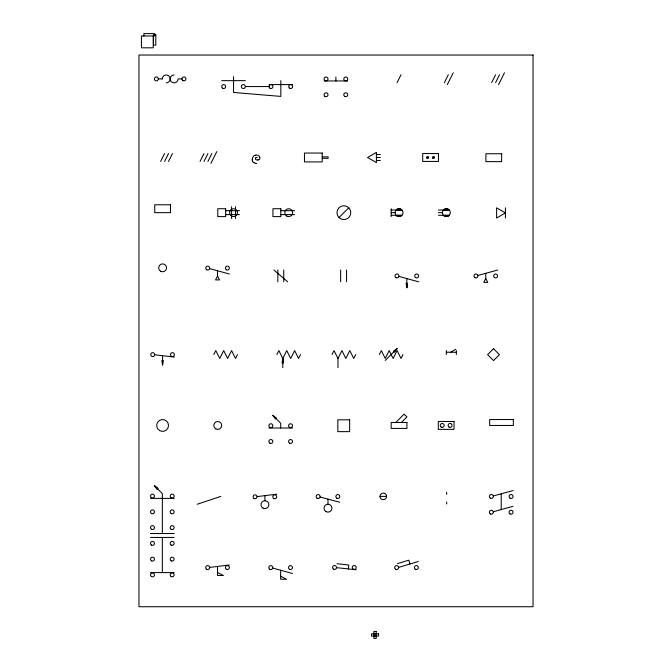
<?xml version="1.0" encoding="UTF-8"?>
<svg xmlns="http://www.w3.org/2000/svg" width="672" height="672" viewBox="0 0 672 672"><rect width="100%" height="100%" fill="white"/><g stroke="black" fill="none" stroke-linecap="round" stroke-linejoin="round"><path stroke-width="1.01" d="M252.277 159.331L252.26 159.533A9.694 9.694 0 0 0 252.252 159.961A1.462 1.462 0 0 0 252.286 160.28M348.34 568.966L348.827 565.026L337.008 563.716M162.574 364.98L163.313 360.545L161.834 360.545L162.574 364.98L162.574 355.782M300.535 354.53L298.561 358.47L294.622 350.591L290.682 358.47L286.742 350.591L282.803 358.47L282.064 362.905L283.542 362.905L282.803 358.47L278.863 350.591L276.889 354.53M406.812 287.734L407.551 283.307L406.073 283.307L406.812 287.734L406.812 278.544M160.642 161.431L164.581 153.552M164.581 161.431L168.521 153.552M168.521 161.431L172.46 153.552M200.046 161.431L203.986 153.552M203.986 161.431L207.925 153.552M207.925 161.431L211.865 153.552M210.882 163.405L216.796 151.578M217.535 275.974L215.569 279.913L219.509 279.913L217.535 275.974L217.535 270.724M213.839 354.53L215.804 350.591L219.752 358.47L223.692 350.591L227.632 358.47L231.571 350.591L235.511 358.47L237.485 354.53M397.085 82.622L401.024 74.735M444.368 82.622L448.308 74.735M447.325 84.588L453.239 72.769M332.06 354.53L334.026 350.591L337.974 358.47L337.974 367.668M337.974 358.47L341.914 350.591L345.853 358.47L349.793 350.591L353.732 358.47L355.706 354.53M491.66 82.622L495.6 74.735M495.6 82.622L499.54 74.735M498.557 84.588L504.462 72.769M379.344 354.53L381.318 350.591L385.258 358.47L389.197 350.591L393.137 358.47L397.085 350.591L401.024 358.47L402.99 354.53M485.764 278.435L483.798 282.374L487.738 282.374L485.764 278.435L485.764 273.311M397.085 348.617L394.472 352.271L393.422 351.229L397.085 348.617L385.258 360.436M396.732 210.034L397.664 208.975M397.362 210.034L398.479 208.765M397.992 210.034L399.143 208.723M398.622 210.034L399.722 208.782M399.252 210.034L400.243 208.908M399.89 210.034L400.714 209.093M400.52 210.034L401.142 209.32M401.15 210.034L401.528 209.597M396.707 215.83L397.177 215.292M397.085 216.073A3.94 3.94 0 0 0 402.99 212.663A3.94 3.94 0 0 0 397.085 209.252A3.94 3.94 0 0 0 397.085 216.073L397.807 215.292M397.555 216.308L398.446 215.292M398.042 216.468L399.076 215.292M398.58 216.577L399.706 215.292M399.185 216.602L400.336 215.292M399.89 216.51L400.966 215.292M400.806 216.191L401.596 215.292M444.024 210.034L444.948 208.975M444.654 210.034L445.763 208.765M445.284 210.034L446.435 208.723M445.914 210.034L447.014 208.782M446.544 210.034L447.535 208.908M447.174 210.034L448.006 209.093M447.804 210.034L448.434 209.32M448.434 210.034L448.82 209.597M443.999 215.83L444.469 215.292M444.368 216.073A3.94 3.94 0 0 0 450.282 212.663A3.94 3.94 0 0 0 444.368 209.252A3.94 3.94 0 0 0 444.368 216.073L445.099 215.292M444.839 216.308L445.729 215.292M445.326 216.468L446.359 215.292M445.864 216.577L446.989 215.292M446.477 216.602L447.619 215.292M447.182 216.51L448.249 215.292M448.09 216.191L448.879 215.292M339.007 217.535L348.76 207.782M395.766 422.503L404.141 414.128L406.93 416.926L401.352 422.503M256.04 157.66L255.864 157.794A1.193 1.193 0 0 0 255.704 158.021A1.478 1.478 0 0 0 255.528 158.626A2.327 2.327 0 0 0 255.528 158.953L255.562 159.138A1.268 1.268 0 0 0 255.78 159.55L255.965 159.684A4.763 4.763 0 0 0 256.595 159.936L257.678 159.953M450.61 352.229L455.7 349.272M197.207 504.26L220.853 496.373M397.463 563.623L408.794 560.179L409.945 563.951M398.614 567.403L418.32 561.49M256.318 157.525L257.149 157.525M477.884 275.478L497.591 270.06M493.324 495.97L513.03 490.552M493.324 511.736L513.03 506.318M257.04 496.616L276.746 494.155M209.639 567.42L229.345 564.959M158.34 78.918A1.974 1.974 0 0 0 155.383 77.213A1.974 1.974 0 0 0 155.383 80.623A1.974 1.974 0 0 0 158.34 78.918L162.28 78.918M181.986 78.918L178.046 78.918A3.94 3.94 0 0 1 174.098 82.858A3.94 3.94 0 0 1 170.159 78.918A3.94 3.94 0 0 0 166.219 74.978A3.94 3.94 0 0 0 162.28 78.918M221.718 80.648L245.364 80.648M324.08 80.951L347.718 80.951M269.01 84.588L292.656 84.588M245.364 86.562A1.974 1.974 0 0 0 242.407 84.848A1.974 1.974 0 0 0 242.407 88.267A1.974 1.974 0 0 0 245.364 86.562L269.01 86.562M376.396 154.535L380.335 154.535M322.207 156.836L328.121 156.836L328.121 158.315L322.207 158.315M376.396 157.492L380.335 157.492M426.636 157.492L428.61 157.492M432.55 157.492L434.515 157.492M376.396 160.448L380.335 160.448M391.171 210.034L401.99 210.034M438.455 210.034L449.274 210.034M225.658 210.689L239.45 210.689M280.829 210.689L294.622 210.689M391.171 212.663L395.111 212.663M438.455 212.663L442.403 212.663M225.658 214.628L239.45 214.628M280.829 214.628L294.622 214.628M391.171 215.292L401.99 215.292M438.455 215.292L449.274 215.292M446.342 352.229L456.355 352.229M268.884 428.022L292.522 428.022M379.991 496.398L386.585 496.398A3.301 3.301 0 0 1 381.637 499.254A3.301 3.301 0 0 1 381.637 493.534A3.301 3.301 0 0 1 386.585 496.398M150.511 498.38L174.157 498.38M150.511 533.518L174.157 533.518M150.511 537.457L174.157 537.457M150.511 572.594L174.157 572.594M373.892 633.671L376.211 633.671M373.892 636.182L376.211 636.182M336.512 567.655L356.219 569.789M154.686 354.774A1.974 1.974 0 0 1 151.62 356.269A1.974 1.974 0 0 1 151.864 352.859A1.974 1.974 0 0 1 154.686 354.774L174.401 357.101M320.099 497.02L339.797 502.278M398.933 276.41L418.631 281.828M209.656 268.59L229.362 274.008M272.765 568.075L292.463 573.493M255.982 163.439L255.192 163.178A1.109 1.109 0 0 1 254.89 163.078L253.898 162.582M280.644 576.282L286.558 579.239L280.644 579.239L280.644 570.209M217.518 572.51L223.432 575.467L217.518 575.467L217.518 566.437M272.824 415.38L276.478 417.992L275.436 419.034L272.824 415.38L280.703 423.259L280.703 428.022M154.451 485.73L158.113 488.342L157.063 489.392L154.451 485.73L162.338 493.618L162.338 533.518M273.89 269.968L287.683 281.795M505.428 207.824L505.428 218.005M501.203 493.836L501.203 509.603M456.355 350.591L456.355 354.53M446.67 492.29L446.67 494.256M446.678 502.009L446.678 503.983M446.342 350.591L446.342 354.53M391.171 208.723L391.171 216.602M373.85 633.814L373.85 636.04M346.55 269.984L346.55 281.812M340.637 269.984L340.637 281.812M335.899 77.011L335.899 80.951M327.978 499.153L327.978 504.244M283.744 269.968L283.744 281.795M282.803 358.47L282.803 367.668M280.829 80.648L280.829 96.407L233.545 92.467L233.545 76.709M277.83 269.968L277.83 281.795M264.919 495.634L264.919 500.724M235.511 206.749L235.511 218.576M231.571 206.749L231.571 218.576M162.338 537.457L162.338 572.594M153.258 35.994L153.258 47.813L141.431 47.813L141.431 35.994L154.627 35.96L154.627 33.6L143.909 33.6L143.909 35.96M256.108 157.668A1.268 1.268 0 0 1 256.368 157.542M258.317 159.894A18.354 18.354 0 0 1 257.821 159.944M258.527 159.86A4.393 4.393 0 0 0 258.812 159.793L259.022 159.692A2.293 2.293 0 0 0 259.342 159.424A1.495 1.495 0 0 0 259.594 159.096A2.167 2.167 0 0 0 259.778 158.642A2.948 2.948 0 0 0 259.888 158.054A1.327 1.327 0 0 0 259.854 157.651A5.788 5.788 0 0 0 259.762 157.307M259.694 157.13A5.536 5.536 0 0 0 259.274 156.307L259.073 156.114A20.227 20.227 0 0 0 257.872 155.375A4.091 4.091 0 0 0 257.51 155.19A1.94 1.94 0 0 0 256.855 155.03A3.326 3.326 0 0 0 256.368 155.03A5.41 5.41 0 0 0 255.973 155.072M255.746 155.123A4.595 4.595 0 0 0 255.494 155.198A15.389 15.389 0 0 0 254.587 155.543M254.234 155.711A8.761 8.761 0 0 0 253.915 155.921A4.494 4.494 0 0 0 253.596 156.164A1.764 1.764 0 0 0 253.252 156.542A3.091 3.091 0 0 0 253.084 156.836A11.651 11.651 0 0 0 252.857 157.298A6.829 6.829 0 0 0 252.697 157.66L252.605 157.903A5.695 5.695 0 0 0 252.294 158.861A4.721 4.721 0 0 0 252.277 159.214M252.605 161.314A8.778 8.778 0 0 1 252.294 160.28M252.756 161.599A1.445 1.445 0 0 0 252.974 161.885A3.62 3.62 0 0 0 253.411 162.254A11.432 11.432 0 0 0 253.781 162.515M256.528 163.565A8.022 8.022 0 0 1 256.166 163.489M174.098 74.978A3.94 3.94 0 0 0 170.159 78.918A3.94 3.94 0 0 1 166.219 82.858M493.525 348.751L487.612 354.665L493.525 360.578L499.439 354.665L493.525 348.751M376.396 152.401L367.576 157.492L376.396 162.582L376.396 152.401M505.428 212.915L496.616 218.005L496.616 207.824L505.428 212.915M155.803 34.784L153.443 34.784L153.443 45.133L155.803 45.133L155.803 34.784M533.039 55.037L138.961 55.037L138.961 606.732L533.039 606.732L533.039 55.037M322.207 153.056L304.475 153.056L304.475 161.927L322.207 161.927L322.207 153.056M438.455 153.552L422.696 153.552L422.696 161.431L438.455 161.431L438.455 153.552M501.64 153.737L485.881 153.737L485.881 161.624L501.64 161.624L501.64 153.737M170.486 204.784L154.728 204.784L154.728 212.663L170.486 212.663L170.486 204.784M225.658 208.723L217.778 208.723L217.778 216.602L225.658 216.602L225.658 208.723M280.829 208.723L272.95 208.723L272.95 216.602L280.829 216.602L280.829 208.723M513.332 419.546L489.686 419.546L489.686 425.46L513.332 425.46L513.332 419.546M349.65 419.815L337.831 419.815L337.831 431.634L349.65 431.634L349.65 419.815M454.037 421.47L438.278 421.47L438.278 429.358L454.037 429.358L454.037 421.47M406.93 422.503L391.171 422.503L391.171 428.417L406.93 428.417L406.93 422.503M376.211 631.453L373.892 631.453L373.892 638.4L376.211 638.4L376.211 631.453M378.58 633.814L371.524 633.814L371.524 636.04L378.58 636.04L378.58 633.814M286.742 216.073A3.94 3.94 0 0 0 292.656 212.663A3.94 3.94 0 0 0 286.742 209.252A3.94 3.94 0 0 0 286.742 216.073M510.073 513.937A1.974 1.974 0 0 0 513.03 512.224A1.974 1.974 0 0 0 510.073 510.518A1.974 1.974 0 0 0 510.073 513.937M490.367 513.937A1.974 1.974 0 0 0 493.324 512.224A1.974 1.974 0 0 0 490.367 510.518A1.974 1.974 0 0 0 490.367 513.937M510.073 498.17A1.974 1.974 0 0 0 513.03 496.465A1.974 1.974 0 0 0 510.073 494.76A1.974 1.974 0 0 0 510.073 498.17M490.367 498.17A1.974 1.974 0 0 0 493.324 496.465A1.974 1.974 0 0 0 490.367 494.76A1.974 1.974 0 0 0 490.367 498.17M415.363 569.268A1.974 1.974 0 0 0 418.32 567.563A1.974 1.974 0 0 0 415.363 565.858A1.974 1.974 0 0 0 415.363 569.268M395.657 569.268A1.974 1.974 0 0 0 398.614 567.563A1.974 1.974 0 0 0 395.657 565.858A1.974 1.974 0 0 0 395.657 569.268M353.262 569.192A1.974 1.974 0 0 0 356.219 567.487A1.974 1.974 0 0 0 353.262 565.782A1.974 1.974 0 0 0 353.262 569.192M333.556 569.192A1.974 1.974 0 0 0 336.512 567.487A1.974 1.974 0 0 0 333.556 565.782A1.974 1.974 0 0 0 333.556 569.192M289.514 569.293A1.974 1.974 0 0 0 292.463 567.58A1.974 1.974 0 0 0 289.514 565.874A1.974 1.974 0 0 0 289.514 569.293M269.808 569.293A1.974 1.974 0 0 0 272.765 567.58A1.974 1.974 0 0 0 269.808 565.874A1.974 1.974 0 0 0 269.808 569.293M226.388 569.293A1.974 1.974 0 0 0 229.345 567.58A1.974 1.974 0 0 0 226.388 565.874A1.974 1.974 0 0 0 226.388 569.293M206.682 569.293A1.974 1.974 0 0 0 209.639 567.58A1.974 1.974 0 0 0 206.682 565.874A1.974 1.974 0 0 0 206.682 569.293M326.004 511.602A3.94 3.94 0 0 0 331.918 508.183A3.94 3.94 0 0 0 326.004 504.773A3.94 3.94 0 0 0 326.004 511.602M336.84 498.238A1.974 1.974 0 0 0 339.797 496.532A1.974 1.974 0 0 0 336.84 494.819A1.974 1.974 0 0 0 336.84 498.238M317.142 498.238A1.974 1.974 0 0 0 320.099 496.532A1.974 1.974 0 0 0 317.142 494.819A1.974 1.974 0 0 0 317.142 498.238M262.954 508.074A3.94 3.94 0 0 0 268.867 504.664A3.94 3.94 0 0 0 262.954 501.253A3.94 3.94 0 0 0 262.954 508.074M273.79 498.49A1.974 1.974 0 0 0 276.746 496.784A1.974 1.974 0 0 0 273.79 495.079A1.974 1.974 0 0 0 273.79 498.49M254.083 498.49A1.974 1.974 0 0 0 257.04 496.784A1.974 1.974 0 0 0 254.083 495.079A1.974 1.974 0 0 0 254.083 498.49M449.114 427.123A1.974 1.974 0 0 0 452.063 425.41A1.974 1.974 0 0 0 449.114 423.704A1.974 1.974 0 0 0 449.114 427.123M441.227 427.123A1.974 1.974 0 0 0 444.184 425.41A1.974 1.974 0 0 0 441.227 423.704A1.974 1.974 0 0 0 441.227 427.123M289.573 443.192A1.974 1.974 0 0 0 292.522 441.487A1.974 1.974 0 0 0 289.573 439.782A1.974 1.974 0 0 0 289.573 443.192M269.867 443.192A1.974 1.974 0 0 0 272.824 441.487A1.974 1.974 0 0 0 269.867 439.782A1.974 1.974 0 0 0 269.867 443.192M289.447 427.358A1.974 1.974 0 0 0 292.522 425.863A1.974 1.974 0 0 0 289.691 423.948A1.974 1.974 0 0 0 289.447 427.358M269.749 427.358A1.974 1.974 0 0 0 272.815 425.863A1.974 1.974 0 0 0 269.993 423.948A1.974 1.974 0 0 0 269.749 427.358M171.2 576.601A1.974 1.974 0 0 0 174.157 574.896A1.974 1.974 0 0 0 171.2 573.182A1.974 1.974 0 0 0 171.2 576.601M151.502 576.601A1.974 1.974 0 0 0 154.451 574.896A1.974 1.974 0 0 0 151.502 573.182A1.974 1.974 0 0 0 151.502 576.601M171.2 560.834A1.974 1.974 0 0 0 174.157 559.129A1.974 1.974 0 0 0 171.2 557.424A1.974 1.974 0 0 0 171.2 560.834M151.502 560.834A1.974 1.974 0 0 0 154.451 559.129A1.974 1.974 0 0 0 151.502 557.424A1.974 1.974 0 0 0 151.502 560.834M171.2 545.076A1.974 1.974 0 0 0 174.157 543.362A1.974 1.974 0 0 0 171.2 541.657A1.974 1.974 0 0 0 171.2 545.076M151.502 545.076A1.974 1.974 0 0 0 154.451 543.362A1.974 1.974 0 0 0 151.502 541.657A1.974 1.974 0 0 0 151.502 545.076M171.2 529.309A1.974 1.974 0 0 0 174.157 527.604A1.974 1.974 0 0 0 171.2 525.899A1.974 1.974 0 0 0 171.2 529.309M151.502 529.309A1.974 1.974 0 0 0 154.451 527.604A1.974 1.974 0 0 0 151.502 525.899A1.974 1.974 0 0 0 151.502 529.309M171.2 513.551A1.974 1.974 0 0 0 174.157 511.837A1.974 1.974 0 0 0 171.2 510.132A1.974 1.974 0 0 0 171.2 513.551M151.502 513.551A1.974 1.974 0 0 0 154.451 511.837A1.974 1.974 0 0 0 151.502 510.132A1.974 1.974 0 0 0 151.502 513.551M171.2 497.784A1.974 1.974 0 0 0 174.157 496.079A1.974 1.974 0 0 0 171.2 494.374A1.974 1.974 0 0 0 171.2 497.784M151.502 497.784A1.974 1.974 0 0 0 154.451 496.079A1.974 1.974 0 0 0 151.502 494.374A1.974 1.974 0 0 0 151.502 497.784M215.804 428.87A3.94 3.94 0 0 0 221.718 425.46A3.94 3.94 0 0 0 215.804 422.05A3.94 3.94 0 0 0 215.804 428.87M159.65 430.584A5.914 5.914 0 0 0 168.521 425.46A5.914 5.914 0 0 0 159.65 420.344A5.914 5.914 0 0 0 159.65 430.584M171.326 356.269A1.974 1.974 0 0 0 174.392 354.774A1.974 1.974 0 0 0 171.57 352.859A1.974 1.974 0 0 0 171.326 356.269M494.516 277.603A1.974 1.974 0 0 0 497.582 276.116A1.974 1.974 0 0 0 494.76 274.201A1.974 1.974 0 0 0 494.516 277.603M474.928 277.679A1.974 1.974 0 0 0 477.884 275.974A1.974 1.974 0 0 0 474.928 274.268A1.974 1.974 0 0 0 474.928 277.679M415.674 277.62A1.974 1.974 0 0 0 418.631 275.915A1.974 1.974 0 0 0 415.674 274.21A1.974 1.974 0 0 0 415.674 277.62M395.976 277.62A1.974 1.974 0 0 0 398.933 275.915A1.974 1.974 0 0 0 395.976 274.21A1.974 1.974 0 0 0 395.976 277.62M226.405 269.8A1.974 1.974 0 0 0 229.362 268.094A1.974 1.974 0 0 0 226.405 266.389A1.974 1.974 0 0 0 226.405 269.8M206.699 269.8A1.974 1.974 0 0 0 209.656 268.094A1.974 1.974 0 0 0 206.699 266.389A1.974 1.974 0 0 0 206.699 269.8M160.642 271.244A3.94 3.94 0 0 0 166.547 267.834A3.94 3.94 0 0 0 160.642 264.424A3.94 3.94 0 0 0 160.642 271.244M340.435 218.635A6.896 6.896 0 0 0 350.776 212.663A6.896 6.896 0 0 0 340.435 206.69A6.896 6.896 0 0 0 340.435 218.635M231.571 216.073A3.94 3.94 0 0 0 237.485 212.663A3.94 3.94 0 0 0 231.571 209.252A3.94 3.94 0 0 0 231.571 216.073M432.978 158.306A0.983 0.983 0 0 0 434.515 157.567A0.983 0.983 0 0 0 433.104 156.601A0.983 0.983 0 0 0 432.978 158.306M427.064 158.306A0.983 0.983 0 0 0 428.602 157.567A0.983 0.983 0 0 0 427.19 156.601A0.983 0.983 0 0 0 427.064 158.306M344.644 96.373A1.974 1.974 0 0 0 347.718 94.878A1.974 1.974 0 0 0 344.887 92.971A1.974 1.974 0 0 0 344.644 96.373M324.946 96.373A1.974 1.974 0 0 0 328.012 94.878A1.974 1.974 0 0 0 325.189 92.971A1.974 1.974 0 0 0 324.946 96.373M344.644 80.606A1.974 1.974 0 0 0 347.718 79.12A1.974 1.974 0 0 0 344.887 77.204A1.974 1.974 0 0 0 344.644 80.606M324.946 80.606A1.974 1.974 0 0 0 328.012 79.12A1.974 1.974 0 0 0 325.189 77.204A1.974 1.974 0 0 0 324.946 80.606M289.573 88.192A1.974 1.974 0 0 0 292.648 86.696A1.974 1.974 0 0 0 289.817 84.79A1.974 1.974 0 0 0 289.573 88.192M269.993 88.267A1.974 1.974 0 0 0 272.95 86.562A1.974 1.974 0 0 0 269.993 84.857A1.974 1.974 0 0 0 269.993 88.267M222.583 88.192A1.974 1.974 0 0 0 225.658 86.696A1.974 1.974 0 0 0 222.827 84.79A1.974 1.974 0 0 0 222.583 88.192M182.969 80.623A1.974 1.974 0 0 0 185.926 78.918A1.974 1.974 0 0 0 182.969 77.213A1.974 1.974 0 0 0 182.969 80.623"/></g></svg>
